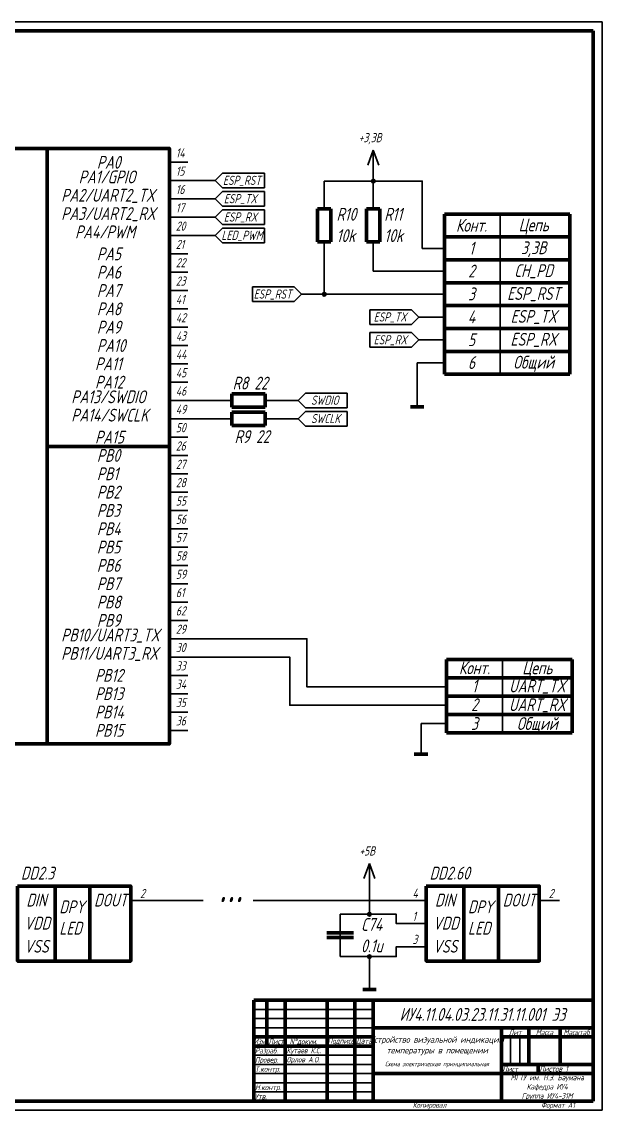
# Model space of a CAD drawing. Header units: millimetres. Extents: x -57 to 784, y 6 to 600.
# Drawn here: x 468 to 784, y 6 to 600 of the extents above; entities that cross this region are included whole.
import ezdxf

# ---------------------------------------------------------------- set-up
doc = ezdxf.new("R2010")
doc.units = ezdxf.units.MM
doc.layers.get('0').update_dxf_attribs({"lineweight": 35})
doc.layers.add('Format', color=7, linetype='Continuous', lineweight=70)
doc.layers.add('Tonk', color=7, linetype='Continuous', lineweight=35)
doc.styles.get("Standard").update_dxf_attribs({"font": '', "width": 0.8, "oblique": 15})
doc.styles.get('Standard').set_extended_font_data('GOST type B')

msp = doc.modelspace()

# ---------------------------------------------------------------- hatches: boundary and pattern name
h = msp.add_hatch(color=256)
h.dxf.hatch_style = 1
h.paths.add_polyline_path([(660.35, 512.71), (659.35, 512.71), (658.35, 512.71, -1)])
h.paths.add_polyline_path([(659.35, 512.71), (660.35, 512.71, -0.414214), (659.35, 511.71)])
h.paths.add_polyline_path([(658.35, 512.71), (659.35, 512.71), (659.35, 511.71, -0.414214)])
h = msp.add_hatch(color=256)
h.dxf.hatch_style = 1
h.paths.add_polyline_path([(633.6, 450.97), (632.6, 450.97), (631.6, 450.97, -1)])
h.paths.add_polyline_path([(632.6, 450.97), (633.6, 450.97, -0.414214), (632.6, 449.97)])
h.paths.add_polyline_path([(631.6, 450.97), (632.6, 450.97), (632.6, 449.97, -0.414214)])
h = msp.add_hatch(color=256)
h.dxf.hatch_style = 1
h.paths.add_polyline_path([(656.26, 112.59), (657.26, 112.59), (658.26, 112.59, 1)])
h.paths.add_polyline_path([(657.26, 112.59), (656.26, 112.59, 0.414214), (657.26, 111.59)])
h.paths.add_polyline_path([(658.26, 112.59), (657.26, 112.59), (657.26, 111.59, 0.414214)])
h = msp.add_hatch(color=256)
h.dxf.hatch_style = 1
h.paths.add_polyline_path([(656.26, 89.46), (657.26, 89.46), (658.26, 89.46, 1)])
h.paths.add_polyline_path([(657.26, 89.46), (656.26, 89.46, 0.414214), (657.26, 88.46)])
h.paths.add_polyline_path([(658.26, 89.46), (657.26, 89.46), (657.26, 88.46, 0.414214)])

# ---------------------------------------------------------------- linework, layer by layer
at = {"lineweight": 35}
for p, q in [((784.23, 599.64), (784.23, 5.64)), ((632.6, 497.53), (632.61, 512.71)), ((659.35, 497.53), (659.35, 514.38)), ((632.6, 450.97), (632.6, 479.46)), ((659.35, 463.46), (659.35, 479.46)), ((683.28, 413.51), (683.28, 389.45)), ((573.17, 392.94), (582.21, 392.94)), ((600.28, 392.94), (618.31, 392.95)), ((573.17, 382.94), (582.21, 382.94)), ((600.28, 382.94), (618.31, 382.95)), ((685.4, 216.62), (685.38, 199.95)), ((657.26, 80.68), (657.26, 71.5))]:
    msp.add_line(p, q, dxfattribs=at)
for p, q in [((659.35, 529.53), (656.36, 521.32)), ((659.35, 514.38), (659.35, 529.53)), ((659.35, 529.53), (662.35, 521.32)), ((558.1, 522.94), (548.1, 522.94)), ((577.17, 516.94), (573.17, 512.94)), ((599.91, 516.94), (577.17, 516.94)), ((599.91, 508.94), (599.91, 516.94)), ((558.1, 512.94), (548.1, 512.94)), ((573.17, 512.94), (558.1, 512.94)), ((577.17, 508.94), (573.17, 512.94)), ((577.17, 506.94), (573.17, 502.94)), ((599.91, 508.94), (577.17, 508.94)), ((599.91, 506.94), (577.17, 506.94)), ((599.91, 498.94), (599.91, 506.94)), ((558.1, 502.94), (548.1, 502.94)), ((573.17, 502.94), (558.1, 502.94)), ((577.17, 498.94), (573.17, 502.94)), ((577.17, 496.94), (573.17, 492.94)), ((599.91, 498.94), (577.17, 498.94)), ((599.91, 496.94), (577.17, 496.94)), ((599.91, 488.94), (599.91, 496.94)), ((728.62, 494.68), (728.62, 407.27)), ((558.1, 492.94), (548.1, 492.94)), ((573.17, 492.94), (558.1, 492.94)), ((577.17, 488.94), (573.17, 492.94)), ((599.91, 488.94), (577.17, 488.94)), ((558.1, 482.94), (548.1, 482.94)), ((573.17, 482.94), (558.1, 482.94)), ((577.17, 486.94), (573.17, 482.94)), ((577.17, 478.94), (573.17, 482.94)), ((599.91, 486.94), (577.17, 486.94)), ((599.91, 478.94), (599.91, 486.94)), ((599.91, 478.94), (577.17, 478.94)), ((558.1, 472.94), (548.1, 472.94)), ((698.13, 463.46), (659.35, 463.46)), ((558.1, 462.94), (548.1, 462.94)), ((558.1, 452.94), (548.1, 452.94)), ((593.46, 446.97), (593.46, 454.97)), ((593.46, 454.97), (616.2, 454.97)), ((616.2, 454.97), (620.2, 450.97)), ((593.46, 446.97), (616.2, 446.97)), ((616.2, 446.97), (620.2, 450.97)), ((698.13, 450.97), (620.2, 450.97)), ((558.1, 442.94), (548.1, 442.94)), ((657.52, 434.48), (657.52, 442.48)), ((657.52, 442.48), (680.25, 442.48)), ((680.25, 442.48), (684.25, 438.48)), ((657.52, 434.48), (680.25, 434.48)), ((680.25, 434.48), (684.25, 438.48)), ((698.13, 438.48), (684.25, 438.48)), ((558.1, 432.94), (548.1, 432.94)), ((657.52, 422), (657.52, 430)), ((657.52, 430), (680.25, 430)), ((680.25, 430), (684.25, 426)), ((558.1, 422.94), (548.1, 422.94)), ((657.52, 422), (680.25, 422)), ((680.25, 422), (684.25, 426)), ((698.13, 426), (684.25, 426)), ((558.1, 412.94), (548.1, 412.94)), ((698.13, 413.51), (683.28, 413.51)), ((558.1, 402.94), (548.1, 402.94)), ((558.1, 392.94), (548.1, 392.94)), ((573.17, 392.94), (558.1, 392.94)), ((622.31, 396.94), (618.31, 392.94)), ((622.31, 388.94), (618.31, 392.94)), ((645.04, 396.94), (622.31, 396.94)), ((645.04, 388.94), (645.04, 396.94)), ((622.31, 386.94), (618.31, 382.94)), ((645.04, 388.94), (622.31, 388.94)), ((645.04, 386.94), (622.31, 386.94)), ((645.04, 378.94), (645.04, 386.94)), ((558.1, 382.94), (548.1, 382.94)), ((573.17, 382.94), (558.1, 382.94)), ((622.31, 378.94), (618.31, 382.94)), ((645.04, 378.94), (622.31, 378.94)), ((558.1, 372.94), (548.1, 372.94)), ((558.1, 362.94), (548.1, 362.94)), ((558.1, 352.94), (548.1, 352.94)), ((558.1, 342.94), (548.1, 342.94)), ((558.1, 332.94), (548.1, 332.94)), ((558.1, 322.94), (548.1, 322.94)), ((558.1, 312.94), (548.1, 312.94)), ((558.1, 302.94), (548.1, 302.94)), ((558.1, 292.94), (548.1, 292.94)), ((558.1, 282.94), (548.1, 282.94)), ((558.1, 272.94), (548.1, 272.94)), ((558.1, 262.94), (548.1, 262.94)), ((558.1, 252.94), (548.1, 252.94)), ((729.77, 251.62), (729.77, 211.62)), ((558.1, 242.94), (548.1, 242.94)), ((558.1, 232.94), (548.1, 232.94)), ((699.28, 236.62), (685.4, 236.62)), ((699.28, 226.62), (685.4, 226.62)), ((558.1, 222.94), (548.1, 222.94)), ((699.28, 216.62), (685.4, 216.62)), ((558.1, 212.94), (548.1, 212.94)), ((657.26, 140.27), (654.26, 132.06)), ((657.26, 121.73), (657.26, 140.27)), ((657.26, 140.27), (660.26, 132.06)), ((538, 120.06), (526.99, 120.06)), ((688.24, 120.06), (677.24, 120.06)), ((760.92, 120.06), (749.92, 120.06)), ((641.31, 112.59), (641.31, 102.52)), ((688.24, 107.47), (677.24, 107.47)), ((641.31, 99.81), (641.31, 89.46)), ((688.24, 94.87), (677.24, 94.87))]:
    msp.add_line(p, q)
at = {"lineweight": 70}
for p, q in [((698.13, 494.68), (766.63, 494.68)), ((698.13, 494.68), (698.13, 407.27)), ((766.63, 494.68), (766.63, 407.27)), ((698.13, 482.19), (766.63, 482.19)), ((698.13, 469.7), (766.63, 469.7)), ((698.13, 457.22), (766.63, 457.22)), ((698.13, 457.22), (766.63, 457.22)), ((698.13, 444.73), (766.63, 444.73)), ((698.13, 444.73), (766.63, 444.73)), ((698.13, 432.24), (766.63, 432.24)), ((698.13, 419.75), (766.63, 419.75)), ((698.13, 407.27), (766.63, 407.27)), ((679.61, 389.45), (686.95, 389.45)), ((699.28, 251.62), (767.79, 251.62)), ((699.28, 251.62), (699.28, 211.62)), ((767.79, 251.62), (767.79, 211.62)), ((699.28, 241.62), (767.79, 241.62)), ((699.28, 231.62), (767.79, 231.62)), ((699.28, 221.62), (767.79, 221.62)), ((699.28, 221.62), (767.79, 221.62)), ((699.28, 211.62), (767.79, 211.62)), ((681.71, 199.95), (689.05, 199.95)), ((653.59, 71.5), (660.93, 71.5))]:
    msp.add_line(p, q, dxfattribs=at)
for points in [[(657.26, 121.73), (657.26, 112.59), (669.29, 112.59)], [(669.29, 89.46), (657.26, 89.46), (657.26, 71.89)]]:
    msp.add_lwpolyline(points)
for centre in [(659.35, 512.71), (632.6, 450.97), (657.26, 112.59), (657.26, 89.46)]:
    msp.add_circle(centre, 1)
at = {"layer": 'Format', "lineweight": 35}
for p, q in [((784.23, 599.64), (-56.77, 599.64)), ((-56.77, 5.64), (784.23, 5.64))]:
    msp.add_line(p, q, dxfattribs=at)
at = {"layer": 'Format', "lineweight": 70}
for p, q in [((-36.77, 594.64), (779.23, 594.64)), ((779.23, 594.64), (779.23, 10.64)), ((594.23, 10.64), (594.23, 65.64)), ((594.23, 65.64), (779.23, 65.64)), ((601.23, 65.64), (601.23, 40.64)), ((611.23, 65.64), (611.23, 10.64)), ((634.23, 65.64), (634.23, 10.64)), ((649.23, 65.64), (649.23, 10.64)), ((659.23, 65.64), (659.23, 10.64)), ((659.23, 50.64), (779.23, 50.64)), ((729.23, 50.64), (729.23, 10.64)), ((744.23, 50.64), (744.23, 30.64)), ((761.23, 50.64), (761.23, 30.64)), ((594.23, 45.64), (659.23, 45.64)), ((729.23, 45.64), (779.23, 45.64)), ((594.23, 40.64), (659.23, 40.64)), ((729.23, 30.64), (779.23, 30.64)), ((659.23, 25.64), (779.23, 25.64)), ((-43.77, 10.64), (779.23, 10.64))]:
    msp.add_line(p, q, dxfattribs=at)
at = {"layer": 'Format'}
for p, q in [((481.51, 530.53), (481.51, 205.5)), ((636.22, 497.53), (628.99, 497.53)), ((628.99, 479.46), (628.99, 497.53)), ((636.22, 497.53), (636.22, 479.46)), ((662.96, 497.53), (655.73, 497.53)), ((655.73, 479.46), (655.73, 497.53)), ((662.96, 497.53), (662.96, 479.46)), ((636.22, 479.46), (628.99, 479.46)), ((662.96, 479.46), (655.73, 479.46)), ((600.28, 396.56), (582.21, 396.56)), ((582.21, 396.56), (582.21, 389.33)), ((600.28, 396.56), (600.28, 389.33)), ((582.21, 389.33), (600.28, 389.33)), ((600.28, 386.56), (582.21, 386.56)), ((582.21, 386.56), (582.21, 379.33)), ((600.28, 386.56), (600.28, 379.33)), ((582.21, 379.33), (600.28, 379.33)), ((481.51, 367.88), (548.1, 367.88)), ((485.85, 127.94), (485.85, 87)), ((504.68, 127.94), (504.68, 87)), ((708.78, 127.94), (708.78, 87)), ((727.61, 127.94), (727.61, 87)), ((648.54, 102.52), (634.09, 102.52)), ((648.54, 99.81), (634.09, 99.81)), ((749.23, 30.64), (749.23, 25.64))]:
    msp.add_line(p, q, dxfattribs=at)
for points in [[(378.44, 530.53), (548.1, 530.53), (548.1, 205.5), (378.44, 205.5)], [(465.31, 127.94), (526.99, 127.94), (526.99, 87), (465.31, 87)], [(688.24, 127.94), (749.92, 127.94), (749.92, 87), (688.24, 87)]]:
    msp.add_lwpolyline(points, close=True, dxfattribs=at)
at = {"layer": 'Tonk'}
for p, q in [((699.28, 242.86), (699.28, 231.62)), ((538, 120.06), (566.57, 120.06)), ((677.24, 120.06), (593.9, 120.06)), ((657.26, 112.59), (641.31, 112.59)), ((641.31, 102.52), (641.31, 99.81)), ((657.26, 89.46), (641.31, 89.46)), ((594.23, 60.64), (659.23, 60.64)), ((594.23, 55.64), (659.23, 55.64)), ((594.23, 50.64), (659.23, 50.64)), ((734.23, 30.64), (734.23, 45.64)), ((739.23, 30.64), (739.23, 45.64)), ((594.23, 35.64), (659.23, 35.64)), ((594.23, 30.64), (659.23, 30.64)), ((594.23, 25.64), (659.23, 25.64)), ((594.23, 20.64), (659.23, 20.64)), ((594.23, 15.64), (659.23, 15.64))]:
    msp.add_line(p, q, dxfattribs=at)
for points in [[(698.13, 475.95), (686.02, 475.95), (686.02, 512.69), (632.61, 512.71)], [(558.1, 262.94), (623.15, 262.94), (623.15, 236.62), (685.4, 236.62)], [(558.1, 252.94), (613.79, 252.94), (613.79, 226.62), (685.4, 226.62)], [(677.24, 107.47), (671.89, 107.47), (671.89, 112.59), (669.29, 112.59)], [(677.24, 94.87), (671.89, 94.87), (671.89, 89.46), (669.29, 89.46)]]:
    msp.add_lwpolyline(points, dxfattribs=at)

# ---------------------------------------------------------------- texts
at = {"attachment_point": 1}
for s, width, gutter_width, heights, insert, char_height in [('+3,3В', 23.8343, 12.5, [0], (651.37, 538.9), 5), ('14', 7.76, 12.5, [0], (551.63, 530.63), 5), ('PA0', 11.3528, 12.5, [0], (508.56, 526.46), 7), ('PA1/GPIO', 11.3528, 12.5, [0], (498.63, 518.46), 7), ('15', 7.76, 12.5, [0], (551.63, 520.63), 5), ('ESP_RST', 22.7307, 12.5, [0], (577.31, 515.59), 5), ('PA2/UART2_TX', 11.3528, 12.5, [0], (489.11, 508.46), 7), ('16', 7.76, 12.5, [0], (551.63, 510.63), 5), ('ESP_TX', 22.7307, 12.5, [0], (577.81, 505.59), 5), ('17', 7.76, 12.5, [0], (551.63, 500.63), 5), ('PA3/UART2_RX', 11.3528, 12.5, [0], (489.11, 498.46), 7), ('ESP_RX', 22.7307, 12.5, [0], (577.81, 495.59), 5), ('R10\\P10k', 11.4683, 12.5, [0], (639.27, 498.09), 7), ('R11\\P10k', 11.4683, 12.5, [0], (665.33, 498.09), 7), ('PA4/PWM', 11.3528, 12.5, [0], (496.69, 488.46), 7), ('20', 7.76, 12.5, [0], (551.63, 490.63), 5), ('LED_PWM', 22.7307, 12.5, [0], (576.48, 485.59), 5), ('PA5', 11.3528, 12.5, [0], (508.56, 476.46), 7), ('21', 7.76, 12.5, [0], (551.63, 480.63), 5), ('22', 7.76, 12.5, [0], (551.63, 470.63), 5), ('PA6', 11.3528, 12.5, [0], (508.56, 466.46), 7), ('23', 7.76, 12.5, [0], (551.63, 460.63), 5), ('PA7', 11.3528, 12.5, [0], (508.56, 456.46), 7), ('ESP_RST', 22.7307, 12.5, [0], (594.07, 453.54), 5), ('PA8', 11.3528, 12.5, [0], (508.56, 446.46), 7), ('41', 7.76, 12.5, [0], (551.63, 450.63), 5), ('42', 7.76, 12.5, [0], (551.63, 440.63), 5), ('ESP_TX', 22.7307, 12.5, [0], (659.54, 441.05), 5), ('PA9', 11.3528, 12.5, [0], (508.56, 436.46), 7), ('43', 7.76, 12.5, [0], (551.63, 430.63), 5), ('ESP_RX', 22.7307, 12.5, [0], (659.54, 428.57), 5), ('PA10', 11.3528, 12.5, [0], (508.56, 426.46), 7), ('PA11', 11.3528, 12.5, [0], (507.55, 416.46), 7), ('44', 7.76, 12.5, [0], (551.63, 420.63), 5), ('45', 7.76, 12.5, [0], (551.63, 410.63), 5), ('PA12', 11.3528, 12.5, [0], (507.55, 406.46), 7), ('R8 22', 31.1509, 12.5, [11], (582.61, 405.95), 7), ('PA13/SWDIO', 11.3528, 12.5, [0], (494.58, 398.46), 7), ('46', 7.76, 12.5, [0], (551.63, 400.63), 5), ('SWDIO', 22.7307, 12.5, [0], (625.36, 395.59), 5), ('PA14/SWCLK', 11.3528, 12.5, [0], (494.58, 388.46), 7), ('49', 7.76, 12.5, [0], (551.63, 390.63), 5), ('50', 7.76, 12.5, [0], (551.63, 380.63), 5), ('SWCLK', 22.7307, 12.5, [0], (625.36, 385.59), 5), ('PA15', 11.3528, 12.5, [0], (507.55, 376.46), 7), ('R9 22', 31.1509, 12.5, [11], (583.65, 376.75), 7), ('26', 7.76, 12.5, [0], (551.63, 370.63), 5), ('PB0', 11.3528, 12.5, [0], (508.56, 366.46), 7), ('PB1', 11.3528, 12.5, [0], (508.56, 356.46), 7), ('27', 7.76, 12.5, [0], (551.63, 360.63), 5), ('28', 7.76, 12.5, [0], (551.63, 350.63), 5), ('PB2', 11.3528, 12.5, [0], (508.56, 346.46), 7), ('55', 8.711, 12.5, [0], (551.63, 340.63), 5), ('PB3', 11.3528, 12.5, [0], (508.56, 336.46), 7), ('56', 7.76, 12.5, [0], (551.63, 330.63), 5), ('PB4', 11.3528, 12.5, [0], (508.56, 326.46), 7), ('PB5', 11.3528, 12.5, [0], (508.56, 316.46), 7), ('57', 7.76, 12.5, [0], (551.63, 320.63), 5), ('58', 7.76, 12.5, [0], (551.63, 310.63), 5), ('PB6', 11.3528, 12.5, [0], (508.56, 306.46), 7), ('59', 7.76, 12.5, [0], (551.63, 300.63), 5), ('PB7', 11.3528, 12.5, [0], (508.56, 296.46), 7), ('PB8', 11.3528, 12.5, [0], (508.56, 286.46), 7), ('61', 7.76, 12.5, [0], (551.63, 290.63), 5), ('62', 7.76, 12.5, [0], (551.63, 280.63), 5), ('PB9', 11.3528, 12.5, [0], (508.56, 276.46), 7), ('PB10/UART3_TX', 11.3528, 12.5, [0], (489.11, 268.46), 7), ('29', 7.76, 12.5, [0], (551.63, 270.63), 5), ('PB11/UART3_RX', 11.3528, 12.5, [0], (489.11, 258.46), 7), ('30', 7.76, 12.5, [0], (551.63, 260.63), 5), ('33', 7.76, 12.5, [0], (551.63, 250.63), 5), ('PB12', 11.3528, 12.5, [0], (507.55, 246.46), 7), ('34', 7.76, 12.5, [0], (551.63, 240.63), 5), ('PB13', 11.3528, 12.5, [0], (507.55, 236.46), 7), ('PB14', 11.3528, 12.5, [0], (507.55, 226.46), 7), ('35', 7.76, 12.5, [0], (551.63, 230.63), 5), ('36', 7.76, 12.5, [0], (551.63, 220.63), 5), ('PB15', 11.3528, 12.5, [0], (507.55, 216.46), 7), ('+5В', 23.8343, 12.5, [0], (651.73, 149.64), 5), ('DD2.3', 18.8271, 13.14, [4.06], (467.12, 138.54), 7), ('DD2.60', 18.8271, 13.14, [4.06], (690.05, 138.54), 7), ('2', 7.76, 12.5, [0], (532.16, 126.43), 5), ('4', 7.76, 12.5, [0], (680.71, 126.53), 5), ('2', 7.76, 12.5, [0], (755.09, 126.43), 5), ('DIN', 26.8129, 12.5, [0], (470.07, 123.81), 7), ('DPY\\PLED', 26.8129, 12.5, [0], (488.05, 120.12), 7), ('DOUT', 26.8129, 12.5, [0], (507.02, 123.81), 7), ('DIN', 26.8129, 12.5, [0], (693, 123.81), 7), ('DPY\\PLED', 26.8129, 12.5, [0], (710.98, 120.12), 7), ('DOUT', 26.8129, 12.5, [0], (729.95, 123.81), 7), ('1', 7.76, 12.5, [0], (680.71, 113.94), 5), ('VDD', 26.8129, 12.5, [0], (468.98, 111.21), 7), ('C74\\P0.1u', 11.4683, 12.5, [0], (652.64, 110.52), 7), ('VDD', 26.8129, 12.5, [0], (691.91, 111.21), 7), ('3', 7.76, 12.5, [0], (680.71, 101.34), 5), ('VSS', 26.8129, 12.5, [0], (468.98, 98.62), 7), ('VSS', 26.8129, 12.5, [0], (691.91, 98.62), 7), ('Кутаев К.С.', 23, 12.5, [0], (612.03, 39.75), 3), ('Орлов А.О.', 29.2218, 12.5, [8], (612.06, 34.76), 3), ('\\pxqc;Схема электрическая принципиальная ', 64.239, 12.5, [0], (661.98, 32.16), 2.5), ('\\pxqc;МГТУ им. Н.Э. Баумана\\PКафедра ИУ4\\PГруппа ИУ4-31М', 50, 12.5, [0], (729.23, 24.99), 3)]:
    msp.add_mtext_dynamic_manual_height_columns(s, width=width, gutter_width=gutter_width, heights=heights, dxfattribs=dict(at, insert=insert, char_height=char_height))
at = {"lineweight": 70, "char_height": 7, "attachment_point": 2}
for s, insert, width in [('Конт.', (712.9, 492.06), 27.3336), ('Цепь', (746.82, 492.3), 34.8983), ('1', (712.9, 479.57), 27.3336), ('3,3В', (746.82, 479.81), 34.8983), ('2', (712.9, 467.09), 27.3336), ('СH_PD', (746.82, 467.32), 34.8983), ('3', (712.9, 454.6), 27.3336), ('ESP_RST', (746.82, 454.83), 34.8983), ('4', (712.9, 442.11), 27.3336), ('ESP_TX', (746.82, 442.35), 34.8983), ('5', (712.9, 429.62), 27.3336), ('ESP_RX', (746.82, 429.86), 34.8983), ('6', (712.9, 417.14), 27.3336), ('Общий', (746.82, 417.37), 34.8983), ('Конт.', (714.52, 250.58), 27.3336), ('Цепь', (748.79, 250.58), 34.8983), ('1', (714.52, 240.66), 27.3336), ('UART_TX', (748.79, 240.66), 34.8983), ('2', (714.52, 230.42), 27.3336), ('UART_RX', (748.79, 230.42), 34.8983), ('3', (714.52, 220.15), 27.3336), ('Общий', (748.79, 220.15), 34.8983)]:
    msp.add_mtext(s, dxfattribs=dict(at, insert=insert, width=width))
for s, insert, char_height, width, attachment_point in [('{\\C0;ИУ4.11.04.03.23.11.31.11.001 Э3}', (718.94, 57.92), 7, 129.4139, 5), ('Лит', (736.73, 48.14), 3, 15, 5), ('Масса', (752.73, 48.14), 3, 17, 5), ('Масштаб', (770.23, 48.14), 3, 18, 5), ('Изм.', (597.68, 43.14), 3, 7, 5), ('Лист', (606.23, 43.14), 3, 10, 5), ('N°{\\fISOCPEUR|b0|i0|c204|p34;докум}.', (613.69, 44.66), 3, 22.4183, 1), ('Подпись', (641.71, 43.22), 3, 15, 5), ('{\\fISOCPEUR|b0|i0|c204|p34;Дата}', (654.23, 43.14), 3, 10, 5), ('\\pxqc;Устройство визуальной индикации температуры в помещении', (694.23, 40.82), 3.5, 70, 5), ('Разраб.', (594.81, 39.63), 3, 17, 1), ('Провер.', (594.81, 34.63), 3, 17, 1), ('{\\fISOCPEUR|b0|i0|c204|p34;Листов} 1', (749.81, 29.72), 3, 30, 1), ('{\\fISOCPEUR|b0|i0|c204|p34;Т}.{\\fISOCPEUR|b0|i0|c204|p34;контр}.', (594.81, 29.63), 3, 17, 1), ('{\\fISOCPEUR|b0|i0|c204|p34;Лист } ', (729.61, 28.14), 3, 20, 4), ('{\\fISOCPEUR|b0|i0|c204|p34;Н}.{\\fISOCPEUR|b0|i0|c204|p34;контр}.', (594.81, 19.63), 3, 19.4235, 1), ('Утв.', (594.81, 14.63), 3, 17, 1), ('Копировал', (680.87, 9.97), 3, 70.0934, 1), ('Формат А1', (750.87, 9.97), 3, 50.1158, 1)]:
    msp.add_mtext(s, dxfattribs=dict(insert=insert, char_height=char_height, width=width, attachment_point=attachment_point))
at = {"layer": 'Tonk', "insert": (574.86, 139.21), "char_height": 20, "attachment_point": 1}
msp.add_mtext_dynamic_manual_height_columns('...', width=27.1938, gutter_width=12.5, heights=[0], dxfattribs=at)

doc.saveas('drawing.dxf')
